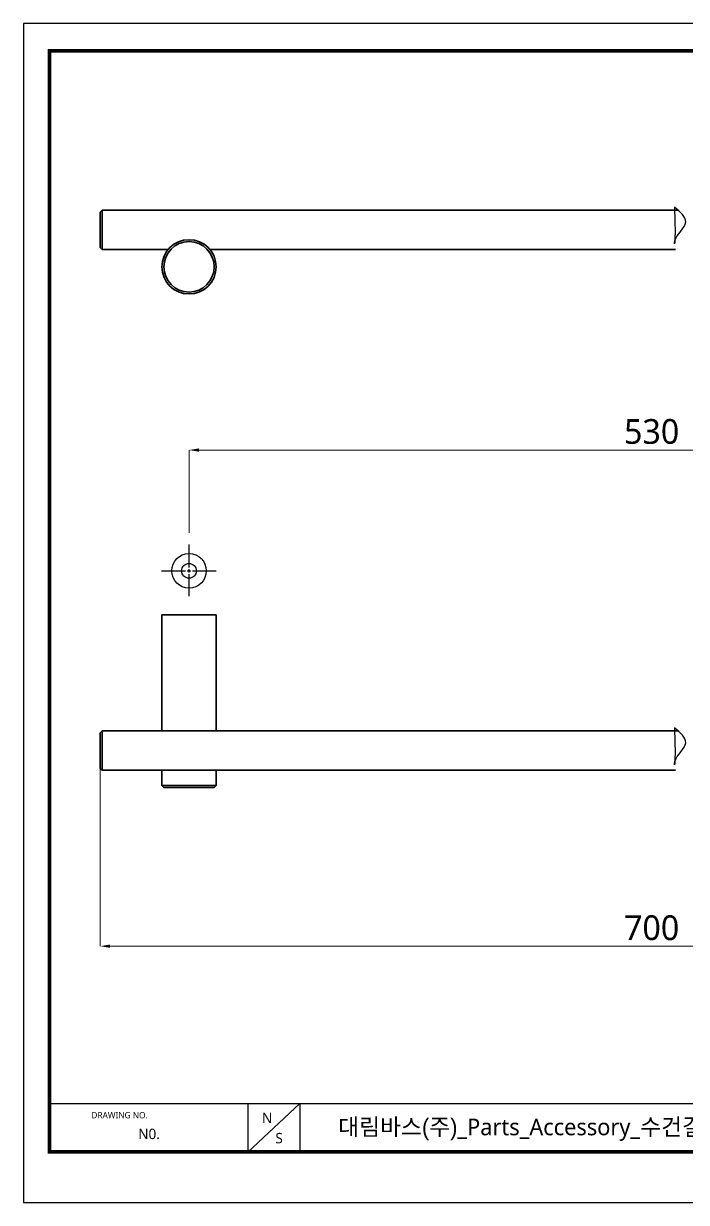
# Model space of a CAD drawing. Extents: x 16296681342 to 16296681993, y -37409618660 to -37409618183.
# Drawn here: x 16296681342.4 to 16296681610.7, y -37409618660.2 to -37409618183.2 of the extents above; entities that cross this region are included whole.
import ezdxf

# ---------------------------------------------------------------- set-up
doc = ezdxf.new("R2010")
doc.units = 0
doc.header["$LTSCALE"] = 10
doc.header["$MEASUREMENT"] = 0
doc.header["$PDMODE"] = 3
doc.header["$PDSIZE"] = -10
doc.linetypes.add('CENTER2', pattern=[28.575, 19.05, -3.175, 3.175, -3.175])
doc.layers.get('0').update_dxf_attribs({"linetype": 'CONTINUOUS'})
doc.layers.get('DEFPOINTS').update_dxf_attribs({"linetype": 'CONTINUOUS'})
doc.layers.add('1', color=7, linetype='CONTINUOUS')
doc.layers.add('BODY', color=7, linetype='CONTINUOUS')
doc.styles.add('Daelim Dimension', font='NanumGothic.ttf')
doc.dimstyles.new('DEFAULT', dxfattribs={"dimscale": 2, "dimtxt": 2, "dimasz": 2, "dimexe": 0, "dimexo": 2, "dimgap": 1, "dimtad": 1, "dimdec": 1, "dimzin": 9, "dimdsep": 46, "dimtxsty": 'Daelim Dimension', "dimcen": 0.5, "dimclrd": 252, "dimclre": 252, "dimclrt": 3, "dimadec": 1, "dimazin": 0, "dimtfac": 1, "dimtdec": 1, "dimtix": 1, "dimtmove": 0, "dimatfit": 3, "dimfxl": 0, "dimtolj": 1, "dimtzin": 1, "dimlwd": 9, "dimlwe": 9, "dimarcsym": 0})

# ---------------------------------------------------------------- blocks, each defined once
blk = doc.blocks.new('*D116')
at = {"layer": 'BODY', "color": 5, "lineweight": 9, "ltscale": 0.7}
for p, q in [((16296681373.44829, -37409618481.318192), (16296681373.44829, -37409618556.46431)), ((16296681819.874649, -37409618481.318192), (16296681819.874649, -37409618556.46431)), ((16296681377.44829, -37409618556.46431), (16296681815.874649, -37409618556.46431))]:
    blk.add_line(p, q, dxfattribs=at)
at = {"layer": 'BODY', "color": 5, "ltscale": 0.7}
for points in [[(16296681377.44829, -37409618555.797653), (16296681377.44829, -37409618557.130966), (16296681373.44829, -37409618556.46431)], [(16296681815.874649, -37409618555.797653), (16296681815.874649, -37409618557.130966), (16296681819.874649, -37409618556.46431)]]:
    blk.add_solid(points, dxfattribs=at)
at = {"layer": 'DEFPOINTS', "color": 0, "ltscale": 0.7}
for p in [(16296681373.44829, -37409618477.318192), (16296681819.874649, -37409618477.318192), (16296681819.874649, -37409618556.46431)]:
    blk.add_point(p, dxfattribs=at)
at = {"layer": 'BODY', "color": 7, "lineweight": 5, "ltscale": 0.7, "insert": (16296681596.66147, -37409618549.056587), "char_height": 10, "attachment_point": 5, "style": 'Daelim Dimension'}
blk.add_mtext('\\A1;700', dxfattribs=at)
blk = doc.blocks.new('*U118')
at = {"color": 0, "linetype": 'CENTER2'}
for p, q in [((0, 1.4), (0, 10.61)), ((-11.18, 0), (-1.4, 0)), ((1.4, 0), (10.94, 0)), ((0, -10.25), (0, -1.4))]:
    blk.add_line(p, q, dxfattribs=at)
at = {"color": 0, "linetype": 'Continuous'}
for p, q in [((-0.7, 0), (0.7, 0)), ((0, -0.7), (0, 0.7))]:
    blk.add_line(p, q, dxfattribs=at)
blk = doc.blocks.new('*D127')
at = {"layer": 'BODY', "color": 5, "lineweight": 9, "ltscale": 0.7}
for p, q in [((16296681409.40794, -37409618389.219116), (16296681409.40794, -37409618355.712791)), ((16296681413.40794, -37409618355.712791), (16296681779.915001, -37409618355.712791)), ((16296681783.915001, -37409618389.219116), (16296681783.915001, -37409618355.712791))]:
    blk.add_line(p, q, dxfattribs=at)
at = {"layer": 'BODY', "color": 5, "ltscale": 0.7}
for points in [[(16296681413.40794, -37409618355.046127), (16296681413.40794, -37409618356.379463), (16296681409.40794, -37409618355.712791)], [(16296681779.915001, -37409618355.046127), (16296681779.915001, -37409618356.379463), (16296681783.915001, -37409618355.712791)]]:
    blk.add_solid(points, dxfattribs=at)
at = {"layer": 'DEFPOINTS', "color": 0, "ltscale": 0.7}
for p in [(16296681783.915001, -37409618355.712791), (16296681409.40794, -37409618393.219116), (16296681783.915001, -37409618393.219116)]:
    blk.add_point(p, dxfattribs=at)
at = {"layer": 'BODY', "color": 7, "lineweight": 5, "ltscale": 0.7, "insert": (16296681596.66147, -37409618348.262154), "char_height": 10, "attachment_point": 5, "style": 'Daelim Dimension'}
blk.add_mtext('\\A1;530', dxfattribs=at)

msp = doc.modelspace()

# ---------------------------------------------------------------- linework, layer by layer
at = {"color": 5}
msp.add_line((16296681352.907619, -37409618620.184402), (16296681877.0949, -37409618620.184402), dxfattribs=at)
at = {"color": 5, "ltscale": 40}
for p, q in [((16296681433.258301, -37409618620.184402), (16296681433.258301, -37409618639.800743)), ((16296681433.258301, -37409618620.184402), (16296681433.258301, -37409618639.800743)), ((16296681454.252661, -37409618620.184402), (16296681433.258301, -37409618639.800743)), ((16296681454.252661, -37409618620.184402), (16296681433.258301, -37409618639.800743)), ((16296681454.252661, -37409618620.184402), (16296681454.252661, -37409618639.800743)), ((16296681454.252661, -37409618620.184402), (16296681454.252661, -37409618639.800743))]:
    msp.add_line(p, q, dxfattribs=at)
at = {"ltscale": 0.5}
msp.add_lwpolyline([(16296681342.439421, -37409618660.151291), (16296681993.439421, -37409618660.151291), (16296681993.439421, -37409618183.151291), (16296681342.439421, -37409618183.151291)], close=True, dxfattribs=at)
at = {"color": 5, "linetype": 'ByBlock', "lineweight": 200, "const_width": 1.5}
msp.add_lwpolyline([(16296681352.907619, -37409618639.72657), (16296681982.907619, -37409618639.72657), (16296681982.907619, -37409618194.22657), (16296681352.907619, -37409618194.22657)], close=True, dxfattribs=at)
for radius in [7, 3]:
    msp.add_circle((16296681409.40794, -37409618404.589302), radius)
at = {"ltscale": 0.5}
for points in [[(16296681605.97002, -37409618257.453217), (16296681610.475731, -37409618263.420937), (16296681606.07486, -37409618271.063713), (16296681607.436979, -37409618277.34539)], [(16296681605.969959, -37409618468.178436), (16296681610.475679, -37409618474.146156), (16296681606.0748, -37409618481.788933), (16296681607.43692, -37409618488.07061)]]:
    msp.add_spline(points, degree=3, dxfattribs=at)
at = {"layer": '1', "color": 0, "linetype": 'Continuous', "lineweight": 35}
for p, q in [((16296681374.2474, -37409618258.601936), (16296681373.44829, -37409618259.401039)), ((16296681374.2474, -37409618274.584007), (16296681374.2474, -37409618258.601936)), ((16296681607.302469, -37409618258.601936), (16296681374.2474, -37409618258.601936)), ((16296681373.44829, -37409618273.784897), (16296681373.44829, -37409618259.401039)), ((16296681373.44829, -37409618273.784897), (16296681374.2474, -37409618274.584007)), ((16296681374.2474, -37409618274.584007), (16296681400.93182, -37409618274.584007)), ((16296681417.89081, -37409618274.584007), (16296681606.327379, -37409618274.584007)), ((16296681420.395611, -37409618422.379837), (16296681398.420271, -37409618422.379837)), ((16296681398.420271, -37409618422.379837), (16296681398.420271, -37409618469.326927)), ((16296681420.395611, -37409618469.326927), (16296681420.395611, -37409618422.379837)), ((16296681374.2474, -37409618469.327164), (16296681373.44829, -37409618470.126259)), ((16296681373.44829, -37409618484.510117), (16296681373.44829, -37409618470.126259)), ((16296681374.2474, -37409618469.327164), (16296681374.2474, -37409618485.309219)), ((16296681607.30242, -37409618469.327164), (16296681374.2474, -37409618469.327164)), ((16296681373.44829, -37409618484.510117), (16296681374.2474, -37409618485.309219)), ((16296681374.2474, -37409618485.309219), (16296681606.32733, -37409618485.309219)), ((16296681398.420271, -37409618485.30825), (16296681398.420271, -37409618491.502274)), ((16296681420.395611, -37409618491.502274), (16296681420.395611, -37409618485.30825)), ((16296681398.420271, -37409618491.502274), (16296681420.395611, -37409618491.502274)), ((16296681398.420271, -37409618491.502274), (16296681399.21937, -37409618492.301369)), ((16296681419.59651, -37409618492.301369), (16296681399.21937, -37409618492.301369)), ((16296681419.59651, -37409618492.301369), (16296681420.395611, -37409618491.502274))]:
    msp.add_line(p, q, dxfattribs=at)
for radius in [10.987671, 10.188567]:
    msp.add_circle((16296681409.40794, -37409618281.576157), radius, dxfattribs=at)

# ---------------------------------------------------------------- block references
at = {"color": 2, "linetype": 'CENTER2'}
msp.add_blockref('*U118', (16296681409.40794, -37409618404.589302), dxfattribs=at)

# ---------------------------------------------------------------- texts
at = {"color": 5, "ltscale": 40, "style": 'Daelim Dimension'}
msp.add_text('DRAWING NO.', height=2.56901127, dxfattribs=at).set_placement((16296681369.88052, -37409618626.119087))
at = {"attachment_point": 1, "style": 'Daelim Dimension'}
for s, insert, char_height, width in [('N', (16296681438.968491, -37409618623.862106), 4.204124, 5.86731056), ('N0.', (16296681388.850901, -37409618630.320839), 4.2041236, 26.37394471), ('S', (16296681444.37464, -37409618632.039627), 4.204124, 5.86731056)]:
    msp.add_mtext(s, dxfattribs=dict(at, insert=insert, char_height=char_height, width=width))
at = {"color": 2, "insert": (16296681469.779881, -37409618626.230522), "char_height": 6.75662715, "width": 260.66283526, "attachment_point": 1, "style": 'Daelim Dimension'}
msp.add_mtext('{\\fGulim|b0|i0|c129|p50;대림바스(주)}_Parts_Accessory_{\\fGulim|b0|i0|c129|p50;수건걸이}_HFA KA12', dxfattribs=at)

# ---------------------------------------------------------------- dimensions: what is measured, and where the dimension line sits
at = {"layer": 'BODY', "lineweight": 5, "ltscale": 0.7}
for base, p1, p2, text, picture, middle in [((16296681783.915001, -37409618355.712791), (16296681409.40794, -37409618393.219116), (16296681783.915001, -37409618393.219116), '530', '*D127', (16296681596.66147, -37409618348.262154)), ((16296681819.874649, -37409618556.46431), (16296681373.44829, -37409618477.318192), (16296681819.874649, -37409618477.318192), '700', '*D116', (16296681596.66147, -37409618549.056587))]:
    dim = msp.add_linear_dim(base=base, p1=p1, p2=p2, text=text, dimstyle='DEFAULT', override={"dimtxt": 5, "dimclrd": 5, "dimclre": 5, "dimclrt": 7}, dxfattribs=at)
    dim.commit()
    dim.dimension.update_dxf_attribs({"geometry": picture, "text_midpoint": middle})

doc.saveas('drawing.dxf')
